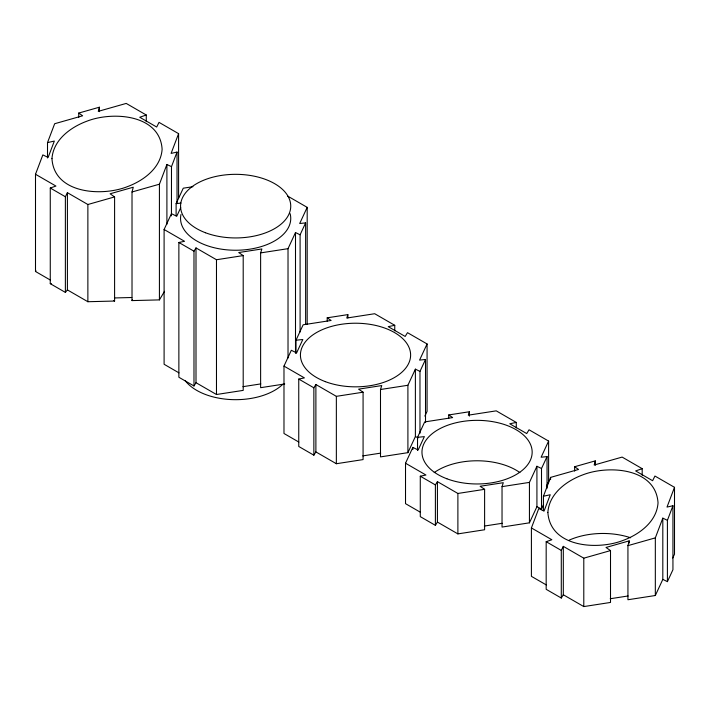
<?xml version="1.0" encoding="UTF-8"?>
<svg xmlns="http://www.w3.org/2000/svg" width="710" height="710" viewBox="0 0 710 710"><rect width="100%" height="100%" fill="white"/><g stroke="black" fill="none" stroke-linecap="round" stroke-linejoin="round"><path stroke-width="1.06" d="M78.73 117.496L78.73 113.067L99.373 107.21L98.291 111.346L126.211 103.42L146.269 115.002L146.269 121.65M164.56 291.286L159.422 299.895L132.016 300.596L132.016 191.975L133.267 187.209L110.103 193.786L114.594 196.918L114.594 301.04L87.871 301.723L67.406 289.902L67.406 192.685L87.871 204.507L114.594 196.918M574.639 471.12L574.639 466.736L595.282 460.879L594.199 465.014L622.129 457.089L642.186 468.671L642.186 475.247M662.812 579.387L667.409 581.641L667.409 520.323L662.812 518.14L662.812 579.387L655.33 595.512L627.933 599.746L627.933 545.644L629.175 540.878L606.012 547.454L610.511 550.587L610.511 602.444L583.789 606.58L563.314 594.758L563.314 546.354L583.789 558.175L610.511 550.587M284.737 383.959L260.623 387.687L260.623 252.902L261.866 248.961L238.711 252.547L243.202 255.6L243.202 390.385L216.479 394.511L196.004 382.699L196.004 247.914L216.479 259.736L243.202 255.6M327.212 321.133L327.212 317.814L347.856 314.619L346.773 318.044L374.694 313.722L394.751 325.304L394.751 330.833M419.974 433.269L419.974 371.401L415.385 369.147L415.385 436.535L407.904 452.661L380.498 456.894L380.498 389.506L381.749 385.565L358.586 389.151L363.076 392.204L363.076 459.592L336.354 463.728L315.888 451.906L315.888 384.518L336.354 396.34L363.076 392.204M448.747 418.217L448.747 414.942L469.39 411.747L468.307 415.173L496.228 410.85L516.285 422.432L516.285 427.89M536.92 506.7L541.508 508.955L541.508 468.52L536.92 466.266L536.92 506.7L529.438 522.826L502.032 527.068L502.032 486.634L503.284 482.693L480.12 486.27L484.61 489.323L484.61 529.758L457.888 533.893L437.422 522.081L437.422 481.646L457.888 493.459L484.61 489.323M50.366 280.068L35.5 271.486L35.5 174.261L42.84 154.904L48.129 157.425L54.342 141.059L47.508 142.603L47.508 157.984M47.508 142.603L54.67 123.726L82.635 115.792L78.73 113.067M159.422 299.895L159.422 184.201L166.903 164.471L171.492 166.655L171.447 215.884M146.269 115.002L139.737 117.257L156.688 127.037L159.022 122.368L178.592 133.657L171.092 153.413L177.03 152.073L177.03 202.98M171.492 166.655L177.03 152.073M546.283 584.925L531.408 576.342L531.408 527.938L538.757 508.582L544.046 511.093L550.25 494.728L543.425 496.272L543.425 510.65M543.425 496.272L550.578 477.395L578.543 469.461L574.639 466.736M655.33 595.512L655.33 537.869L662.812 518.14M642.186 468.671L635.645 470.925L652.605 480.714L654.939 476.037L674.5 487.326L667.009 507.082L672.938 505.742L672.938 569.722L667.409 581.641M667.409 520.323L672.938 505.742M132.016 300.596L132.406 299.62M178.973 372.865L164.099 364.274L164.099 229.499L171.447 213.674L176.737 216.275L180.722 207.675M176.115 215.769L176.115 203.619L183.269 188.194L192.951 186.695M288.02 358.035L288.02 248.669L295.502 232.543L300.099 234.797L300.099 332.014M287.63 196.066L307.19 207.364L299.7 223.508L305.628 222.878L305.628 324.514M300.099 234.797L305.628 222.878M298.848 442.073L283.982 433.49L283.982 366.103L291.322 350.279L296.611 352.87L302.824 339.504L295.99 340.223L295.99 353.482M295.99 340.223L303.152 324.789L331.117 320.467L327.212 317.814M407.904 452.661L407.904 385.273L415.385 369.147M394.751 325.304L388.219 326.653L405.17 336.442L407.505 332.67L427.074 343.959L419.574 360.103L425.512 359.482L425.512 422.45M419.974 371.401L425.512 359.482M424.864 416.104L427.074 411.356L427.074 343.959M420.382 512.238L405.517 503.656L405.517 463.222L412.856 447.406L418.146 449.998L424.358 436.623L417.524 437.342L417.524 450.459M417.524 437.342L424.686 421.917L452.652 417.595L448.747 414.942M529.438 522.826L529.438 482.392L536.92 466.266M516.285 422.432L509.753 423.781L526.705 433.57L529.048 429.79L548.608 441.087L541.118 457.231L547.046 456.61L547.046 488.294M541.508 468.52L547.046 456.61M546.398 486.27L548.608 481.522L548.608 441.087M541.508 508.955L543.354 504.987M672.734 558.007L674.5 554.208L674.5 487.326M35.5 174.261L55.939 186.064L50.268 188.026L50.268 283.672L65.373 292.396L65.373 196.75L67.406 192.685M531.408 527.938L551.856 539.742L546.176 541.694L546.176 589.318L561.291 598.042L561.291 550.419L563.314 546.354M35.5 271.486L35.962 270.714M164.099 229.499L184.547 241.302L178.867 242.474L178.867 377.25L193.981 385.974L193.981 251.198L196.004 247.914M193.981 385.974L196.004 382.699M283.982 366.103L304.421 377.897L298.75 379.069L298.75 446.466L313.855 455.19L313.855 387.793L315.888 384.518M313.855 455.19L315.888 451.906M405.517 463.222L425.956 475.025L420.284 476.197L420.284 516.631L435.39 525.356L435.39 484.921L437.422 481.646M435.39 525.356L437.422 522.081M561.291 598.042L563.314 594.758M65.373 292.396L67.406 289.902M132.016 191.975L159.422 184.201M627.933 545.644L655.33 537.869M260.623 252.902L288.02 248.669M242.918 386.675L260.81 383.906M380.498 389.506L407.904 385.273M362.801 455.891L380.693 453.122M502.032 486.634L529.438 482.392M484.335 526.057L502.227 523.288M610.227 598.743L628.119 595.974M176.115 203.619L180.988 203.104M50.268 283.672L51.333 283.601M114.443 297.952L131.82 297.508M415.385 436.535L418.137 437.884M178.867 242.474L193.981 251.198M50.268 188.026L65.373 196.75M298.75 379.069L313.855 387.793M546.176 541.694L561.291 550.419M420.284 476.197L435.39 484.921M113.751 300.481L114.594 301.04M629.175 540.878L629.175 543.079M595.282 460.879L595.282 465.29M583.789 558.175L583.789 606.58M550.578 477.395L550.578 479.614M469.39 411.747L469.39 416.113M457.888 493.459L457.888 533.893M412.856 447.406L412.856 449.59M347.856 314.619L347.856 317.938M336.354 396.34L336.354 463.728M307.19 207.364L307.19 324.47M295.502 232.543L295.502 352.959M216.479 259.736L216.479 394.511M178.592 133.657L178.592 197.966M166.903 164.471L166.903 224.262M99.373 107.21L99.373 111.639M87.871 204.507L87.871 301.723M282.757 384.367A55.096 31.808 0 0 1 231.868 399.606A55.096 31.808 0 0 1 185.07 380.48M290.124 213.666A55.096 31.808 0 0 1 236.377 250.239A55.096 31.808 0 0 1 180.97 214.5M434.218 472.585A55.096 31.808 0 0 1 519.871 472.567M569.305 540.088A55.096 31.808 0 0 1 630.64 537.772M547.871 512.407C550.117 547.419 597.5 550.374 622.972 540.461C639.337 534.47 656.803 521.69 658.037 502.858C655.8 467.846 608.408 464.89 582.946 474.812C566.571 480.794 549.105 493.574 547.871 512.407M51.963 158.614C54.058 193.786 101.707 196.732 127.214 186.73C143.491 180.73 160.815 168.021 162.12 149.313C160.025 114.141 112.375 111.186 86.877 121.197C70.601 127.196 53.277 139.897 51.963 158.614M205.474 232.747A55.096 31.808 0 0 0 290.656 207.915A55.096 31.808 0 0 0 210.817 177.74A55.096 31.808 0 0 0 205.474 232.747M325.349 381.643A55.096 31.808 0 0 0 410.531 356.81A55.096 31.808 0 0 0 330.691 326.635A55.096 31.808 0 0 0 325.349 381.643M446.883 478.771A55.096 31.808 0 0 0 532.074 453.938A55.096 31.808 0 0 0 452.226 423.764A55.096 31.808 0 0 0 446.883 478.771"/></g></svg>
